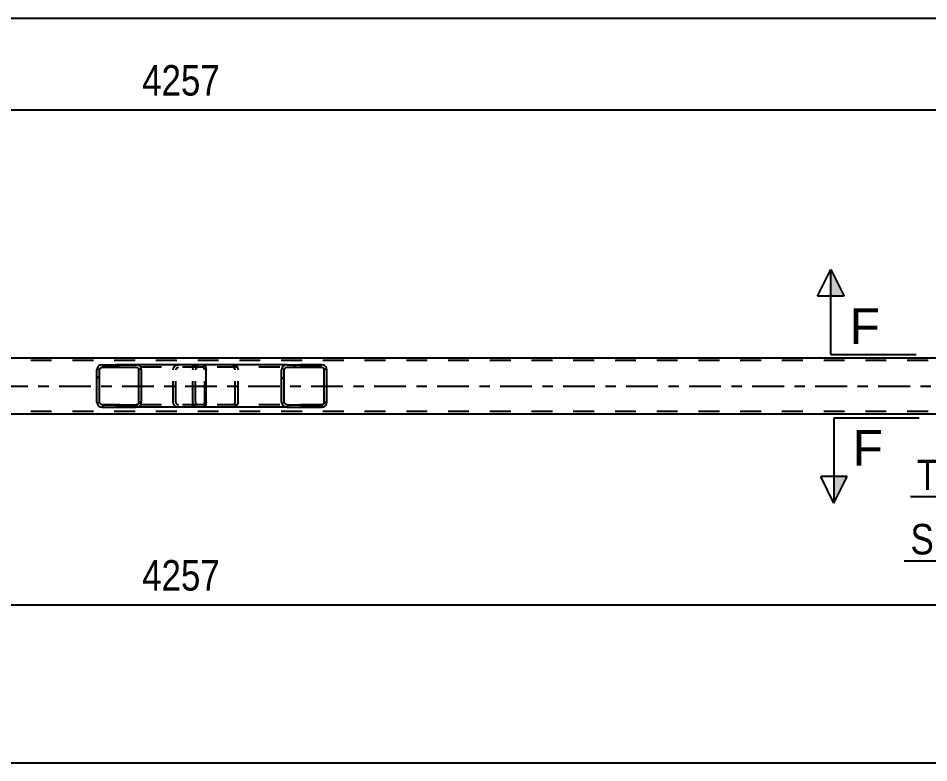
# Model space of a CAD drawing. Header units: millimetres. Extents: x -116 to 725, y -402 to 192.
# Drawn here: x 113.3 to 198.8, y -245.6 to -175.7 of the extents above; entities that cross this region are included whole.
import ezdxf

# ---------------------------------------------------------------- set-up
doc = ezdxf.new("R2010")
doc.units = ezdxf.units.MM
doc.linetypes.add('DXK_LINE_DOT2', pattern=[3.9198, 1.9599, -1.9599])
doc.linetypes.add('DXK_LINE_DOT3', pattern=[5.9187, 2.979, -0.9799, 0.9799, -0.9799])
doc.styles.add('Arial', font='ARIAL.TTF', dxfattribs={"height": 0.2})
doc.styles.add('Arial Narrow', font='ARIALN.TTF', dxfattribs={"height": 0.2})

# ---------------------------------------------------------------- blocks, each defined once
blk = doc.blocks.new('Part-203720616-3982 - 3880')
at = {"linetype": 'Continuous'}
h = blk.add_hatch(dxfattribs=at)
h.set_pattern_fill('', scale=0.7, style=0, pattern_type=0)
h.set_pattern_definition([(45, (142.2133, -208.489), (-1.57154, 1.57154), [])])
h.paths.add_polyline_path([(142.252, -208.673), (142.213, -208.489), (142.103, -208.333), (141.937, -208.229), (141.741, -208.193), (138.506, -208.193), (138.311, -208.229), (138.145, -208.333), (138.034, -208.489), (137.996, -208.673), (137.996, -211.713), (138.034, -211.896), (138.145, -212.052), (138.311, -212.156), (138.506, -212.193), (141.741, -212.193), (141.937, -212.156), (142.103, -212.052), (142.213, -211.896), (142.252, -211.713)])
h.paths.add_polyline_path([(141.977, -211.805), (141.922, -211.882), (141.839, -211.934), (141.741, -211.953), (138.506, -211.953), (138.409, -211.934), (138.326, -211.882), (138.27, -211.805), (138.251, -211.713), (138.251, -208.673), (138.27, -208.581), (138.326, -208.503), (138.409, -208.451), (138.506, -208.433), (141.741, -208.433), (141.839, -208.451), (141.922, -208.503), (141.977, -208.581), (141.997, -208.673), (141.997, -211.713)])
at = {"color": 7, "linetype": 'DXK_LINE_DOT2'}
for p, q in [((129.646, -208.673), (129.685, -208.489)), ((129.646, -211.713), (129.646, -208.673)), ((129.921, -208.581), (129.902, -208.673)), ((129.902, -211.713), (129.902, -208.673)), ((129.976, -208.503), (129.921, -208.581)), ((129.962, -208.229), (130.157, -208.193)), ((130.059, -208.451), (129.976, -208.503)), ((130.157, -208.433), (130.059, -208.451)), ((130.638, -208.193), (130.157, -208.193)), ((141.741, -208.433), (130.157, -208.433)), ((133.392, -208.193), (133.588, -208.229)), ((133.49, -208.451), (133.392, -208.433)), ((133.573, -208.503), (133.49, -208.451)), ((133.628, -208.581), (133.573, -208.503)), ((133.648, -208.673), (133.628, -208.581)), ((133.648, -211.713), (133.648, -208.673)), ((133.864, -208.489), (133.903, -208.673)), ((133.903, -211.713), (133.903, -208.673)), ((141.741, -208.193), (138.506, -208.193)), ((129.685, -211.896), (129.646, -211.713)), ((129.902, -211.713), (129.921, -211.805)), ((129.921, -211.805), (129.976, -211.882)), ((129.976, -211.882), (130.059, -211.934)), ((130.059, -211.934), (130.157, -211.953)), ((141.741, -211.953), (130.157, -211.953)), ((133.392, -211.953), (133.49, -211.934)), ((133.49, -211.934), (133.573, -211.882)), ((133.573, -211.882), (133.628, -211.805)), ((133.628, -211.805), (133.648, -211.713)), ((133.903, -211.713), (133.864, -211.896)), ((130.157, -212.193), (129.962, -212.156)), ((130.638, -212.193), (130.157, -212.193)), ((133.588, -212.156), (133.392, -212.193)), ((141.741, -212.193), (138.506, -212.193))]:
    blk.add_line(p, q, dxfattribs=at)
at = {"color": 2, "linetype": 'Continuous'}
for p, q in [((138.506, -208.193), (130.638, -208.193)), ((138.034, -208.489), (137.996, -208.673)), ((137.996, -211.713), (137.996, -208.673)), ((138.251, -208.673), (138.27, -208.581)), ((138.251, -211.713), (138.251, -208.673)), ((138.27, -208.581), (138.326, -208.503)), ((138.506, -208.193), (138.311, -208.229)), ((138.326, -208.503), (138.409, -208.451)), ((138.409, -208.451), (138.506, -208.433)), ((138.506, -208.193), (141.741, -208.193)), ((138.506, -208.433), (141.741, -208.433)), ((141.937, -208.229), (141.741, -208.193)), ((141.741, -208.433), (141.839, -208.451)), ((141.839, -208.451), (141.922, -208.503)), ((141.922, -208.503), (141.977, -208.581)), ((141.977, -208.581), (141.997, -208.673)), ((141.997, -211.713), (141.997, -208.673)), ((142.252, -208.673), (142.213, -208.489)), ((142.252, -211.713), (142.252, -208.673)), ((137.996, -211.713), (138.034, -211.896)), ((138.27, -211.805), (138.251, -211.713)), ((138.326, -211.882), (138.27, -211.805)), ((138.409, -211.934), (138.326, -211.882)), ((138.506, -211.953), (138.409, -211.934)), ((138.506, -211.953), (141.741, -211.953)), ((141.839, -211.934), (141.741, -211.953)), ((141.922, -211.882), (141.839, -211.934)), ((141.977, -211.805), (141.922, -211.882)), ((141.997, -211.713), (141.977, -211.805)), ((142.213, -211.896), (142.252, -211.713)), ((138.506, -212.193), (130.638, -212.193)), ((138.311, -212.156), (138.506, -212.193)), ((138.506, -212.193), (141.741, -212.193)), ((141.741, -212.193), (141.937, -212.156))]:
    blk.add_line(p, q, dxfattribs=at)
at = {"color": 7, "linetype": 'DXK_LINE_DOT2'}
for centre, start, end in [((130.138, -208.693), 110.75831, 155.68004), ((133.412, -208.693), 24.31996, 69.24169), ((130.138, -211.692), 204.31996, 249.24169), ((133.412, -211.692), 290.75831, 335.68004)]:
    blk.add_arc(centre, 0.496, start, end, dxfattribs=at)
at = {"color": 2, "linetype": 'Continuous'}
for centre, start, end in [((138.487, -208.693), 110.75831, 155.68004), ((141.761, -208.693), 24.31996, 69.24169), ((138.487, -211.692), 204.31996, 249.24169), ((141.761, -211.692), 290.75831, 335.68004)]:
    blk.add_arc(centre, 0.496, start, end, dxfattribs=at)
blk = doc.blocks.new('Part-203720616-4057 - 3880')
at = {"linetype": 'Continuous'}
h = blk.add_hatch(dxfattribs=at)
h.set_pattern_fill('', scale=0.7, style=0, pattern_type=0)
h.set_pattern_definition([(45, (124.8026, -208.489), (-1.57154, 1.57154), [])])
h.paths.add_polyline_path([(124.841, -208.673), (124.803, -208.489), (124.694, -208.333), (124.53, -208.229), (124.338, -208.193), (121.154, -208.193), (120.961, -208.229), (120.798, -208.333), (120.689, -208.489), (120.651, -208.673), (120.651, -211.713), (120.689, -211.896), (120.798, -212.052), (120.961, -212.156), (121.154, -212.193), (124.338, -212.193), (124.53, -212.156), (124.694, -212.052), (124.803, -211.896), (124.841, -211.713)])
h.paths.add_polyline_path([(124.57, -211.805), (124.516, -211.882), (124.434, -211.934), (124.338, -211.953), (121.154, -211.953), (121.058, -211.934), (120.976, -211.882), (120.922, -211.805), (120.902, -211.713), (120.902, -208.673), (120.922, -208.581), (120.976, -208.503), (121.058, -208.451), (121.154, -208.433), (124.338, -208.433), (124.434, -208.451), (124.516, -208.503), (124.57, -208.581), (124.589, -208.673), (124.589, -211.713)])
at = {"color": 2, "linetype": 'Continuous'}
for p, q in [((120.689, -208.489), (120.651, -208.673)), ((120.651, -211.713), (120.651, -208.673)), ((120.902, -208.673), (120.922, -208.581)), ((120.902, -211.713), (120.902, -208.673)), ((120.922, -208.581), (120.976, -208.503)), ((121.154, -208.193), (120.961, -208.229)), ((120.976, -208.503), (121.058, -208.451)), ((121.058, -208.451), (121.154, -208.433)), ((121.154, -208.193), (124.338, -208.193)), ((121.154, -208.433), (124.338, -208.433)), ((130.638, -208.193), (124.338, -208.193)), ((124.53, -208.229), (124.338, -208.193)), ((124.338, -208.433), (124.434, -208.451)), ((124.434, -208.451), (124.516, -208.503)), ((124.516, -208.503), (124.57, -208.581)), ((124.57, -208.581), (124.589, -208.673)), ((124.589, -211.713), (124.589, -208.673)), ((124.841, -208.673), (124.803, -208.489)), ((124.841, -211.713), (124.841, -208.673)), ((130.638, -208.193), (130.742, -208.229)), ((130.742, -208.229), (130.83, -208.333)), ((130.83, -208.333), (130.889, -208.489)), ((130.889, -208.489), (130.909, -208.673)), ((130.909, -211.713), (130.909, -208.673)), ((120.651, -211.713), (120.689, -211.896)), ((120.922, -211.805), (120.902, -211.713)), ((120.976, -211.882), (120.922, -211.805)), ((121.058, -211.934), (120.976, -211.882)), ((121.154, -211.953), (121.058, -211.934)), ((121.154, -211.953), (124.338, -211.953)), ((124.434, -211.934), (124.338, -211.953)), ((124.516, -211.882), (124.434, -211.934)), ((124.57, -211.805), (124.516, -211.882)), ((124.589, -211.713), (124.57, -211.805)), ((124.803, -211.896), (124.841, -211.713)), ((130.83, -212.052), (130.742, -212.156)), ((130.889, -211.896), (130.83, -212.052)), ((130.909, -211.713), (130.889, -211.896)), ((120.961, -212.156), (121.154, -212.193)), ((121.154, -212.193), (124.338, -212.193)), ((124.338, -212.193), (124.53, -212.156)), ((130.638, -212.193), (124.338, -212.193)), ((130.742, -212.156), (130.638, -212.193))]:
    blk.add_line(p, q, dxfattribs=at)
at = {"color": 7, "linetype": 'DXK_LINE_DOT2'}
for p, q in [((124.338, -208.193), (121.154, -208.193)), ((130.638, -208.433), (121.154, -208.433)), ((127.801, -208.673), (127.84, -208.489)), ((127.801, -211.713), (127.801, -208.673)), ((128.072, -208.581), (128.053, -208.673)), ((128.053, -211.713), (128.053, -208.673)), ((128.126, -208.503), (128.072, -208.581)), ((128.112, -208.229), (128.304, -208.193)), ((128.126, -208.503), (128.148, -208.489)), ((128.148, -208.489), (128.208, -208.451)), ((128.208, -208.451), (128.304, -208.433)), ((129.646, -208.433), (129.646, -208.193)), ((130.69, -208.451), (130.638, -208.433)), ((130.734, -208.503), (130.69, -208.451)), ((130.764, -208.581), (130.734, -208.503)), ((130.774, -208.673), (130.764, -208.581)), ((130.774, -211.713), (130.774, -208.673)), ((130.638, -211.953), (121.154, -211.953)), ((127.84, -211.896), (127.801, -211.713)), ((128.053, -211.713), (128.072, -211.805)), ((128.072, -211.805), (128.126, -211.882)), ((128.126, -211.882), (128.148, -211.896)), ((128.148, -211.896), (128.208, -211.934)), ((128.208, -211.934), (128.304, -211.953)), ((129.646, -212.193), (129.646, -211.953)), ((130.638, -211.953), (130.69, -211.934)), ((130.69, -211.934), (130.734, -211.882)), ((130.734, -211.882), (130.764, -211.805)), ((130.764, -211.805), (130.774, -211.713)), ((124.338, -212.193), (121.154, -212.193)), ((128.304, -212.193), (128.112, -212.156))]:
    blk.add_line(p, q, dxfattribs=at)
at = {"color": 2, "linetype": 'Continuous'}
for centre, start, end in [((121.139, -208.688), 111.1941, 156.15059), ((124.353, -208.688), 23.84941, 68.8059), ((121.139, -211.697), 203.84941, 248.8059), ((124.353, -211.697), 291.1941, 336.15059)]:
    blk.add_arc(centre, 0.492, start, end, dxfattribs=at)
at = {"color": 7, "linetype": 'DXK_LINE_DOT2'}
for centre, start, end in [((128.289, -208.688), 111.1941, 156.15059), ((128.289, -211.697), 203.84941, 248.8059)]:
    blk.add_arc(centre, 0.492, start, end, dxfattribs=at)
blk = doc.blocks.new('Part-203720616-4114 - 3880')
at = {"color": 2, "linetype": 'Continuous'}
for p, q in [((-48.622, -207.553), (610.294, -207.553)), ((212.886, -212.833), (48.617, -212.833))]:
    blk.add_line(p, q, dxfattribs=at)
at = {"color": 7, "linetype": 'DXK_LINE_DOT2'}
for p, q in [((610.294, -207.793), (-48.622, -207.793)), ((610.294, -212.593), (-48.622, -212.593))]:
    blk.add_line(p, q, dxfattribs=at)
at = {"color": 7, "linetype": 'DXK_LINE_DOT3'}
blk.add_line((-48.622, -210.193), (610.294, -210.193), dxfattribs=at)
blk = doc.blocks.new('StraightDimension-203720616-4230 - 3880')
at = {"color": 7, "linetype": 'Continuous'}
blk.add_line((43.417, -230.753), (213.685, -230.753), dxfattribs=at)
at = {"color": 0}
blk.add_wipeout([(132.808, -230.003), (132.808, -225.803), (124.295, -225.803), (124.295, -230.003)], dxfattribs=at)
at = {"color": 3, "style": 'Arial Narrow'}
blk.add_text('4257', height=2.8633, dxfattribs=at).set_placement((124.895, -229.403))
blk = doc.blocks.new('StraightDimension-203720616-4213 - 3880')
at = {"color": 7, "linetype": 'Continuous'}
blk.add_line((43.417, -184.269), (213.685, -184.269), dxfattribs=at)
at = {"color": 0}
blk.add_wipeout([(132.808, -183.519), (132.808, -179.319), (124.295, -179.319), (124.295, -183.519)], dxfattribs=at)
at = {"color": 3, "style": 'Arial Narrow'}
blk.add_text('4257', height=2.8633, dxfattribs=at).set_placement((124.895, -182.919))
blk = doc.blocks.new('StraightDimension-203720616-4279 - 3880')
at = {"color": 7, "linetype": 'Continuous'}
blk.add_line((-57.882, -245.576), (619.554, -245.576), dxfattribs=at)
blk = doc.blocks.new('StraightDimension-203720616-4258 - 3880')
at = {"color": 7, "linetype": 'Continuous'}
blk.add_line((-57.242, -175.653), (618.914, -175.653), dxfattribs=at)
blk = doc.blocks.new('Mark-203720616-3998 - 3880')
at = {"color": 30, "linetype": 'Continuous'}
for p in [(214.577, -214.845), (197.063, -220.56)]:
    blk.add_line(p, (206.117, -220.56), dxfattribs=at)
at = {"color": 0}
blk.add_wipeout([(205.517, -219.96), (205.517, -216.96), (197.663, -216.96), (197.663, -219.96)], dxfattribs=at)
blk.add_wipeout([(205.517, -219.96), (205.517, -216.96), (197.663, -216.96), (197.663, -219.96)], dxfattribs=at)
at = {"color": 3, "style": 'Arial Narrow'}
blk.add_text('TB74', height=2.8633, dxfattribs=at).set_placement((197.663, -219.96))
blk = doc.blocks.new('Mark-203720616-4008 - 3880')
at = {"color": 30, "linetype": 'Continuous'}
for p in [(208.747, -221.785), (196.467, -226.609)]:
    blk.add_line(p, (205.706, -226.609), dxfattribs=at)
at = {"color": 0}
blk.add_wipeout([(205.106, -226.009), (205.106, -223.009), (197.067, -223.009), (197.067, -226.009)], dxfattribs=at)
blk.add_wipeout([(205.106, -226.009), (205.106, -223.009), (197.067, -223.009), (197.067, -226.009)], dxfattribs=at)
at = {"color": 3, "style": 'Arial Narrow'}
blk.add_text('SP20', height=2.8633, dxfattribs=at).set_placement((197.067, -226.009))
blk = doc.blocks.new('SectionMark-203720616-4390 - 3880')
at = {"linetype": 'Continuous'}
for points in [[(189.88, -218.68), (191.13, -218.68), (189.88, -221.18)], [(241.652, -218.68), (242.902, -218.68), (242.902, -221.18)]]:
    blk.add_hatch(color=6, dxfattribs=at).paths.add_polyline_path(points)
at = {"color": 6, "linetype": 'Continuous'}
for p, q in [((189.88, -213.18), (197.88, -213.18)), ((189.88, -213.18), (189.88, -221.18)), ((242.902, -213.18), (234.902, -213.18)), ((242.902, -213.18), (242.902, -221.18)), ((189.88, -221.18), (188.63, -218.68)), ((191.13, -218.68), (188.63, -218.68)), ((189.88, -221.18), (191.13, -218.68)), ((241.652, -218.68), (244.152, -218.68)), ((242.902, -221.18), (241.652, -218.68)), ((244.152, -218.68), (242.902, -221.18))]:
    blk.add_line(p, q, dxfattribs=at)
at = {"color": 0, "linetype": 'Continuous'}
for points in [[(194.481, -217.68), (194.481, -214.18), (191.63, -214.18), (191.63, -217.68)], [(241.152, -217.68), (241.152, -214.18), (238.302, -214.18), (238.302, -217.68)]]:
    blk.add_wipeout(points, dxfattribs=at)
at = {"color": 3, "linetype": 'Continuous', "style": 'Arial'}
for p in [(191.63, -217.68), (238.302, -217.68)]:
    blk.add_text('F', height=3.343, dxfattribs=at).set_placement(p)
blk = doc.blocks.new('SectionMark-203720616-4394 - 3880')
at = {"linetype": 'Continuous'}
for points in [[(190.847, -201.747), (189.597, -201.747), (189.597, -199.247)], [(243.296, -201.747), (242.046, -201.747), (243.296, -199.247)]]:
    blk.add_hatch(color=6, dxfattribs=at).paths.add_polyline_path(points)
at = {"color": 6, "linetype": 'Continuous'}
for p, q in [((188.347, -201.747), (189.597, -199.247)), ((189.597, -207.247), (189.597, -199.247)), ((189.597, -199.247), (190.847, -201.747)), ((243.296, -199.247), (242.046, -201.747)), ((243.296, -207.247), (243.296, -199.247)), ((243.296, -199.247), (244.546, -201.747)), ((190.847, -201.747), (188.347, -201.747)), ((242.046, -201.747), (244.546, -201.747)), ((189.597, -207.247), (197.597, -207.247)), ((243.296, -207.247), (235.296, -207.247))]:
    blk.add_line(p, q, dxfattribs=at)
at = {"color": 0, "linetype": 'Continuous'}
for points in [[(194.197, -206.247), (194.197, -202.747), (191.347, -202.747), (191.347, -206.247)], [(241.546, -206.247), (241.546, -202.747), (238.696, -202.747), (238.696, -206.247)]]:
    blk.add_wipeout(points, dxfattribs=at)
at = {"color": 3, "linetype": 'Continuous', "style": 'Arial'}
for p in [(191.347, -206.247), (238.696, -206.247)]:
    blk.add_text('F', height=3.343, dxfattribs=at).set_placement(p)

msp = doc.modelspace()

# ---------------------------------------------------------------- block references
for name in ['StraightDimension-203720616-4213 - 3880', 'Part-203720616-4114 - 3880', 'Part-203720616-4057 - 3880', 'Part-203720616-3982 - 3880', 'StraightDimension-203720616-4230 - 3880']:
    msp.add_blockref(name, (0, 0))

# ---------------------------------------------------------------- next in the draw order: block references
for name in ['StraightDimension-203720616-4258 - 3880', 'StraightDimension-203720616-4279 - 3880']:
    msp.add_blockref(name, (0, 0))

# ---------------------------------------------------------------- next in the draw order: block references
for name in ['SectionMark-203720616-4394 - 3880', 'Mark-203720616-3998 - 3880', 'Mark-203720616-4008 - 3880']:
    msp.add_blockref(name, (0, 0))

# ---------------------------------------------------------------- next in the draw order: block references
msp.add_blockref('SectionMark-203720616-4390 - 3880', (0, 0))

doc.saveas('drawing.dxf')
